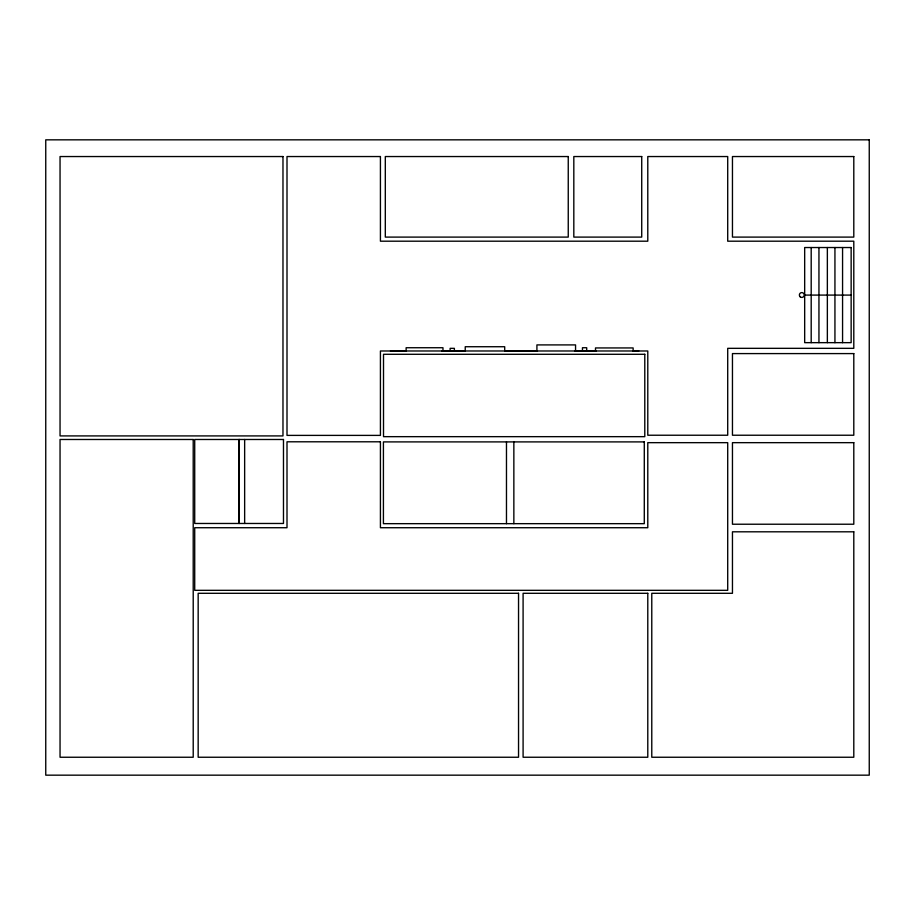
<?xml version="1.0" encoding="UTF-8"?>
<svg xmlns="http://www.w3.org/2000/svg" width="915" height="915" viewBox="0 0 915 915"><rect width="100%" height="100%" fill="white"/><g stroke="black" fill="none" stroke-linecap="round" stroke-linejoin="round"><path stroke-width="1.37" d="M804.674 295.088L851.144 295.088M406.157 351.177L390.453 350.983M441.831 351.177L464.671 351.177M504.634 351.177L537.46 351.177M574.563 351.177L595.974 351.177M633.077 351.177L638.784 350.983M842.566 247.53L842.566 342.656M834.938 247.53L834.938 342.656M827.354 247.53L827.354 342.656M818.948 247.53L818.948 342.656M811.193 247.53L811.193 342.656M633.134 350.983L633.134 347.94L595.493 347.94L595.493 350.983M586.709 350.983L586.709 347.734L582.455 347.734L582.455 350.983M575.558 350.983L575.558 344.909L536.911 344.909L536.911 350.983M513.853 441.899L513.853 523.666M506.475 441.899L506.475 523.666M504.703 350.983L504.703 346.728L465.232 346.728L465.232 350.983M454.378 350.983L454.378 348.341L450.123 348.341L450.123 350.983M442.974 350.983L442.974 347.734L406.134 347.734L406.134 350.983M244.648 439.486L244.648 523.471M239.192 439.486L239.192 523.471M239.101 439.486L239.101 523.471M869.25 139.835L45.75 139.835L45.75 775.165L869.25 775.165L869.25 139.835M282.975 156.545L60.047 156.545L60.047 435.917L282.975 435.917L282.975 156.545M380.423 156.545L287.001 156.545L287.001 435.391L380.423 435.391L380.423 350.983L647.786 350.983L647.786 435.231L727.711 435.231L727.711 348.329L853.798 348.329L853.798 241.194L727.711 241.194L727.711 156.545L647.786 156.545L647.786 241.194L380.423 241.194L380.423 156.545M568.249 156.545L385.307 156.545L385.307 237.099L568.249 237.099L568.249 156.545M641.724 156.545L573.819 156.545L573.819 237.099L641.724 237.099L641.724 156.545M853.798 156.545L732.457 156.545L732.457 237.099L853.798 237.099L853.798 156.545M851.144 247.53L804.674 247.53L804.674 342.656L851.144 342.656L851.144 247.53M853.798 353.59L732.457 353.59L732.457 435.231L853.798 435.231L853.798 353.59M644.789 354.288L383.511 354.288L383.511 436.661L644.789 436.661L644.789 354.288M193.214 439.486L60.047 439.486L60.047 757.243L193.214 757.243L193.214 439.486M283.478 439.486L194.712 439.486L194.712 523.471L283.478 523.471L283.478 439.486M380.423 441.796L287.001 441.796L287.001 527.726L194.712 527.726L194.712 590.324L727.711 590.324L727.711 442.666L647.786 442.666L647.786 527.726L380.423 527.726L380.423 441.796M644.286 441.899L383.419 441.899L383.419 523.666L644.286 523.666L644.286 441.899M853.798 442.666L732.457 442.666L732.457 524.226L853.798 524.226L853.798 442.666M853.798 531.809L732.457 531.809L732.457 593.297L651.777 593.297L651.777 757.243L853.798 757.243L853.798 531.809M518.542 593.297L198.166 593.297L198.166 757.243L518.542 757.243L518.542 593.297M647.786 593.297L523.094 593.297L523.094 757.243L647.786 757.243L647.786 593.297M800.156 296.792A2.425 2.425 0 0 0 804.171 295.545A2.425 2.425 0 0 0 801.094 292.686A2.425 2.425 0 0 0 800.156 296.792"/></g></svg>
